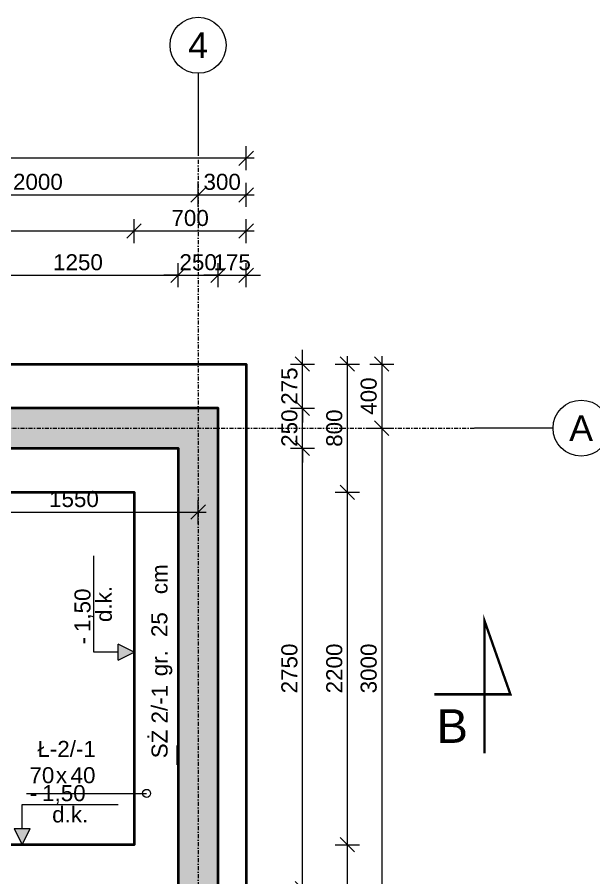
# Model space of a CAD drawing. Header units: millimetres. Extents: x 647 to 146539, y -131215 to 59.
# Drawn here: x 17878 to 21477, y -18248 to -12876 of the extents above; entities that cross this region are included whole.
import ezdxf
from ezdxf.enums import TextEntityAlignment as Align

# ---------------------------------------------------------------- set-up
doc = ezdxf.new("R2010")
doc.units = ezdxf.units.MM
doc.linetypes.add('DASHDOT', pattern=[1, 0.5, -0.25, 0, -0.25])
doc.layers.get('Defpoints').update_dxf_attribs({"color": 2, "lineweight": 50})
for name, color, linetype, lineweight in [('G-Bloki', 221, 'Continuous', 5), ('G-Cienka', 4, 'Continuous', 9), ('G-Elementy konstrukcyjne', 1, 'Continuous', 40), ('G-Kreskowanie', 9, 'Continuous', 5), ('G-Opisy', 2, 'Continuous', 18), ('G-Osie', 6, 'DASHDOT', 9), ('G-Wymiary', 4, 'Continuous', 9)]:
    doc.layers.add(name, color=color, linetype=linetype, lineweight=lineweight)
doc.styles.add('Arial-GG', font='arial.ttf')
doc.dimstyles.new('e-cad_1_50_[mm]', dxfattribs={"dimscale": 50, "dimtxt": 2, "dimasz": 1.8, "dimexe": 1.5, "dimexo": 0, "dimgap": 0.6, "dimtad": 1, "dimdec": 1, "dimrnd": 1, "dimtxsty": 'Arial-GG', "dimblk": 'OBLIQUE', "dimcen": 0, "dimdle": 1, "dimclrd": 4, "dimclre": 4, "dimclrt": 7, "dimadec": 1, "dimazin": 0, "dimtfac": 1, "dimtdec": 1, "dimtix": 1, "dimtmove": 0, "dimatfit": 2, "dimfxl": 1.5, "dimfxlon": 1, "dimlwd": -1, "dimlwe": -1, "dimarcsym": 0})
doc.dimstyles.new('W-1 do 50-GG mm', dxfattribs={"dimscale": 50, "dimtxt": 2, "dimasz": 1.8, "dimexe": 1.5, "dimexo": 0, "dimgap": 0.6, "dimtad": 1, "dimdec": 1, "dimrnd": 1, "dimtxsty": 'Arial-GG', "dimblk": 'OBLIQUE', "dimcen": 0, "dimdle": 1, "dimclrd": 4, "dimclre": 4, "dimclrt": 7, "dimadec": 1, "dimazin": 0, "dimtfac": 1, "dimtdec": 1, "dimtix": 1, "dimtmove": 0, "dimatfit": 2, "dimfxl": 1.5, "dimfxlon": 1, "dimlwd": -1, "dimlwe": -1, "dimarcsym": 0})

# ---------------------------------------------------------------- blocks, each defined once
blk = doc.blocks.new('*U126')
at = {"layer": 'G-Cienka', "ltscale": 0.8}
blk.add_lwpolyline([(490.2, 0), (0, 0)], dxfattribs=at)
blk.add_circle((665.2, 0), 175, dxfattribs=at)
at = {"layer": 'G-Opisy', "ltscale": 0.8, "style": 'Arial-GG'}
blk.add_attdef('OS', text='', height=160, dxfattribs=at).set_placement((681.9, 0), align=Align.MIDDLE_CENTER)
blk = doc.blocks.new('*U130')
at = {"layer": 'G-Cienka', "ltscale": 0.8}
blk.add_lwpolyline([(-490.2, 0), (0, 0)], dxfattribs=at)
blk.add_circle((-665.2, 0), 175, dxfattribs=at)
at = {"layer": 'G-Opisy', "ltscale": 0.8, "style": 'Arial-GG'}
blk.add_attdef('OS', text='', height=160, rotation=90, dxfattribs=at).set_placement((-665.2, 0), align=Align.MIDDLE_CENTER)
blk = doc.blocks.new('*U136')
at = {"layer": 'G-Opisy'}
blk.add_hatch(color=256, dxfattribs=at).paths.add_polyline_path([(-50, 100), (0, 0), (50, 100), (0, 100)])
for p, q in [((0, 250), (600, 250)), ((-50, 100), (50, 100)), ((-100, 0), (100, 0))]:
    blk.add_line(p, q, dxfattribs=at)
at = {"layer": 'G-Opisy', "ltscale": 0.04}
for points in [[(0, 100), (0, 200), (0, 250)], [(-50, 100), (0, 0), (50, 100)]]:
    blk.add_lwpolyline(points, dxfattribs=at)
at = {"layer": 'G-Opisy', "ltscale": 2, "style": 'Arial-GG'}
for tag, p in [('ZNAK', (48.1, 321.8)), ('RZEDNA', (124.7, 321.8))]:
    blk.add_attdef(tag, text='', height=100, dxfattribs=at).set_placement(p, align=Align.MIDDLE_LEFT)
blk.add_attdef('POLOZENIE', text='', height=100, dxfattribs=at).set_placement((300, 188.9), align=Align.MIDDLE_CENTER)
blk = doc.blocks.new('*U135')
at = {"layer": 'G-Opisy'}
blk.add_hatch(color=256, dxfattribs=at).paths.add_polyline_path([(-100, -50), (0, 0), (-100, 50), (-100, 0)])
for p, q in [((-250, 0), (-250, 600)), ((0, -100), (0, 100)), ((-100, -50), (-100, 50))]:
    blk.add_line(p, q, dxfattribs=at)
at = {"layer": 'G-Opisy', "ltscale": 0.04}
for points in [[(-100, -50), (0, 0), (-100, 50)], [(-100, 0), (-200, 0), (-250, 0)]]:
    blk.add_lwpolyline(points, dxfattribs=at)
at = {"layer": 'G-Opisy', "ltscale": 2, "style": 'Arial-GG'}
for tag, p in [('RZEDNA', (-321.8, 124.7)), ('ZNAK', (-321.8, 48.1))]:
    blk.add_attdef(tag, text='', height=100, rotation=90, dxfattribs=at).set_placement(p, align=Align.MIDDLE_LEFT)
blk.add_attdef('POLOZENIE', text='', height=100, rotation=90, dxfattribs=at).set_placement((-188.9, 300), align=Align.MIDDLE_CENTER)
blk = doc.blocks.new('_Oblique')
at = {"color": 0, "linetype": 'ByBlock', "lineweight": -2}
blk.add_line((-0.5, -0.5), (0.5, 0.5), dxfattribs=at)
blk = doc.blocks.new('*D321')
at = {"layer": 'Defpoints', "color": 0, "ltscale": 2, "transparency": 16777216}
for p in [(18607.5, -18041.4), (17532.5, -21351.3), (18607.5, -23627.2)]:
    blk.add_point(p, dxfattribs=at)
at = {"layer": 'G-Wymiary', "color": 4, "ltscale": 2, "transparency": 16777216}
for p, q in [((17532.5, -23552.2), (17532.5, -23702.2)), ((18607.5, -23552.2), (18607.5, -23702.2)), ((17482.5, -23627.2), (18657.5, -23627.2))]:
    blk.add_line(p, q, dxfattribs=at)
at = {"layer": 'G-Wymiary', "color": 4, "ltscale": 2, "transparency": 16777216, "xscale": 90, "yscale": 90, "zscale": 90, "rotation": 180}
blk.add_blockref('_Oblique', (17532.5, -23627.2), dxfattribs=at)
at = {"layer": 'G-Wymiary', "color": 4, "ltscale": 2, "transparency": 16777216, "xscale": 90, "yscale": 90, "zscale": 90}
blk.add_blockref('_Oblique', (18607.5, -23627.2), dxfattribs=at)
at = {"layer": 'G-Wymiary', "color": 7, "ltscale": 2, "transparency": 16777216, "insert": (18070, -23546.2), "char_height": 100, "attachment_point": 5, "style": 'Arial-GG'}
blk.add_mtext('1075', dxfattribs=at)
blk = doc.blocks.new('*D322')
at = {"layer": 'Defpoints', "color": 0, "ltscale": 2, "transparency": 16777216}
for p in [(18607.5, -18041.4), (19307.5, -18841.4), (19307.5, -23627.2)]:
    blk.add_point(p, dxfattribs=at)
at = {"layer": 'G-Wymiary', "color": 4, "ltscale": 2, "transparency": 16777216}
for p, q in [((18607.5, -23552.2), (18607.5, -23702.2)), ((19307.5, -23552.2), (19307.5, -23702.2)), ((18557.5, -23627.2), (19357.5, -23627.2))]:
    blk.add_line(p, q, dxfattribs=at)
at = {"layer": 'G-Wymiary', "color": 4, "ltscale": 2, "transparency": 16777216, "xscale": 90, "yscale": 90, "zscale": 90, "rotation": 180}
blk.add_blockref('_Oblique', (18607.5, -23627.2), dxfattribs=at)
at = {"layer": 'G-Wymiary', "color": 4, "ltscale": 2, "transparency": 16777216, "xscale": 90, "yscale": 90, "zscale": 90}
blk.add_blockref('_Oblique', (19307.5, -23627.2), dxfattribs=at)
at = {"layer": 'G-Wymiary', "color": 7, "ltscale": 2, "transparency": 16777216, "insert": (18957.5, -23546.2), "char_height": 100, "attachment_point": 5, "style": 'Arial-GG'}
blk.add_mtext('700', dxfattribs=at)
blk = doc.blocks.new('*U161')
at = {"ltscale": 2}
blk.add_point((0, 0), dxfattribs=at)
at = {"layer": 'Defpoints'}
blk.add_lwpolyline([(0, 380.1), (0, 259.7)], dxfattribs=at)
at = {"layer": 'G-Opisy', "insert": (101, -521.8), "char_height": 100, "width": 2920.171, "attachment_point": 5, "rotation": 270, "style": 'Arial-GG'}
blk.add_mtext('gr.         cm', dxfattribs=at)
at = {"layer": 'G-Opisy', "ltscale": 2, "style": 'Arial-GG'}
blk.add_attdef('NAZWA', text='', height=100, rotation=270, dxfattribs=at).set_placement((65.7, -118.5), align=Align.RIGHT)
blk.add_attdef('GR', text='', height=100, rotation=270, dxfattribs=at).set_placement((67, -494.8), align=Align.CENTER)
blk = doc.blocks.new('*D345')
at = {"layer": 'Defpoints', "color": 0, "ltscale": 2, "transparency": 16777216}
for p in [(11007.5, -13716.4), (20732.5, -20010.1), (10720.7, -22676.6), (9282.5, -22872.6), (11007.5, -24313.8)]:
    blk.add_point(p, dxfattribs=at)
at = {"layer": 'G-Wymiary', "color": 4, "ltscale": 2, "transparency": 16777216}
blk.add_arc((11007.5, -22441.4), 370.9, 194.0362, 270, dxfattribs=at)
at = {"layer": 'G-Wymiary', "color": 4, "ltscale": 2, "transparency": 16777216, "xscale": 90, "yscale": 90, "zscale": 90, "rotation": 104.0362434679264}
blk.add_blockref('_Oblique', (10647.7, -22531.3), dxfattribs=at)
at = {"layer": 'G-Wymiary', "color": 4, "ltscale": 2, "transparency": 16777216, "xscale": 90, "yscale": 90, "zscale": 90}
blk.add_blockref('_Oblique', (11007.5, -22812.2), dxfattribs=at)
at = {"layer": 'G-Wymiary', "color": 7, "ltscale": 2, "transparency": 16777216, "insert": (10834.7, -22662.7), "char_height": 100, "attachment_point": 5, "rotation": 322.0181, "style": 'Arial-GG'}
blk.add_mtext('76,0°', dxfattribs=at)
blk = doc.blocks.new('*D350')
at = {"layer": 'Defpoints', "color": 0, "ltscale": 2, "transparency": 16777216}
for p in [(18882.5, -14487.2), (17632.5, -15316.4), (18882.5, -15566.4)]:
    blk.add_point(p, dxfattribs=at)
at = {"layer": 'G-Wymiary', "color": 4, "ltscale": 2, "transparency": 16777216}
for p, q in [((17632.5, -14562.2), (17632.5, -14412.2)), ((18882.5, -14562.2), (18882.5, -14412.2)), ((17582.5, -14487.2), (18932.5, -14487.2))]:
    blk.add_line(p, q, dxfattribs=at)
at = {"layer": 'G-Wymiary', "color": 4, "ltscale": 2, "transparency": 16777216, "xscale": 90, "yscale": 90, "zscale": 90, "rotation": 180}
blk.add_blockref('_Oblique', (17632.5, -14487.2), dxfattribs=at)
at = {"layer": 'G-Wymiary', "color": 4, "ltscale": 2, "transparency": 16777216, "xscale": 90, "yscale": 90, "zscale": 90}
blk.add_blockref('_Oblique', (18882.5, -14487.2), dxfattribs=at)
at = {"layer": 'G-Wymiary', "color": 7, "ltscale": 2, "transparency": 16777216, "insert": (18257.5, -14406.2), "char_height": 100, "attachment_point": 5, "style": 'Arial-GG'}
blk.add_mtext('1250', dxfattribs=at)
blk = doc.blocks.new('*D351')
at = {"layer": 'Defpoints', "color": 0, "ltscale": 2, "transparency": 16777216}
for p in [(19132.5, -14487.2), (19132.5, -15316.4), (18882.5, -15566.4)]:
    blk.add_point(p, dxfattribs=at)
at = {"layer": 'G-Wymiary', "color": 4, "ltscale": 2, "transparency": 16777216}
for p, q in [((18882.5, -14562.2), (18882.5, -14412.2)), ((19132.5, -14562.2), (19132.5, -14412.2)), ((18882.5, -14487.2), (18792.5, -14487.2)), ((18882.5, -14487.2), (19132.5, -14487.2)), ((19132.5, -14487.2), (19222.5, -14487.2))]:
    blk.add_line(p, q, dxfattribs=at)
at = {"layer": 'G-Wymiary', "color": 4, "ltscale": 2, "transparency": 16777216, "xscale": 90, "yscale": 90, "zscale": 90}
blk.add_blockref('_Oblique', (18882.5, -14487.2), dxfattribs=at)
at = {"layer": 'G-Wymiary', "color": 4, "ltscale": 2, "transparency": 16777216, "xscale": 90, "yscale": 90, "zscale": 90, "rotation": 180}
blk.add_blockref('_Oblique', (19132.5, -14487.2), dxfattribs=at)
at = {"layer": 'G-Wymiary', "color": 7, "ltscale": 2, "transparency": 16777216, "insert": (19007.5, -14406.2), "char_height": 100, "attachment_point": 5, "style": 'Arial-GG'}
blk.add_mtext('250', dxfattribs=at)
blk = doc.blocks.new('*D352')
at = {"layer": 'Defpoints', "color": 0, "ltscale": 2, "transparency": 16777216}
for p in [(19307.5, -14487.2), (19307.5, -15041.4), (19132.5, -15316.4)]:
    blk.add_point(p, dxfattribs=at)
at = {"layer": 'G-Wymiary', "color": 4, "ltscale": 2, "transparency": 16777216}
for p, q in [((19132.5, -14562.2), (19132.5, -14412.2)), ((19307.5, -14562.2), (19307.5, -14412.2)), ((19132.5, -14487.2), (19042.5, -14487.2)), ((19132.5, -14487.2), (19307.5, -14487.2)), ((19307.5, -14487.2), (19397.5, -14487.2))]:
    blk.add_line(p, q, dxfattribs=at)
at = {"layer": 'G-Wymiary', "color": 4, "ltscale": 2, "transparency": 16777216, "xscale": 90, "yscale": 90, "zscale": 90}
blk.add_blockref('_Oblique', (19132.5, -14487.2), dxfattribs=at)
at = {"layer": 'G-Wymiary', "color": 4, "ltscale": 2, "transparency": 16777216, "xscale": 90, "yscale": 90, "zscale": 90, "rotation": 180}
blk.add_blockref('_Oblique', (19307.5, -14487.2), dxfattribs=at)
at = {"layer": 'G-Wymiary', "color": 7, "ltscale": 2, "transparency": 16777216, "insert": (19220, -14406.2), "char_height": 100, "attachment_point": 5, "style": 'Arial-GG'}
blk.add_mtext('175', dxfattribs=at)
blk = doc.blocks.new('*D353')
at = {"layer": 'Defpoints', "color": 0, "ltscale": 2, "transparency": 16777216}
for p in [(18607.5, -14211.1), (19307.5, -15041.4), (18607.5, -15841.4)]:
    blk.add_point(p, dxfattribs=at)
at = {"layer": 'G-Wymiary', "color": 4, "ltscale": 2, "transparency": 16777216}
for p, q in [((18607.5, -14286.1), (18607.5, -14136.1)), ((19307.5, -14286.1), (19307.5, -14136.1)), ((19357.5, -14211.1), (18557.5, -14211.1))]:
    blk.add_line(p, q, dxfattribs=at)
at = {"layer": 'G-Wymiary', "color": 4, "ltscale": 2, "transparency": 16777216, "xscale": 90, "yscale": 90, "zscale": 90, "rotation": 180}
blk.add_blockref('_Oblique', (18607.5, -14211.1), dxfattribs=at)
at = {"layer": 'G-Wymiary', "color": 4, "ltscale": 2, "transparency": 16777216, "xscale": 90, "yscale": 90, "zscale": 90}
blk.add_blockref('_Oblique', (19307.5, -14211.1), dxfattribs=at)
at = {"layer": 'G-Wymiary', "color": 7, "ltscale": 2, "transparency": 16777216, "insert": (18957.5, -14130.1), "char_height": 100, "attachment_point": 5, "style": 'Arial-GG'}
blk.add_mtext('700', dxfattribs=at)
blk = doc.blocks.new('*D354')
at = {"layer": 'Defpoints', "color": 0, "ltscale": 2, "transparency": 16777216}
for p in [(13432.5, -14211.1), (13432.5, -15041.4), (18607.5, -15841.4)]:
    blk.add_point(p, dxfattribs=at)
at = {"layer": 'G-Wymiary', "color": 4, "ltscale": 2, "transparency": 16777216}
for p, q in [((13432.5, -14286.1), (13432.5, -14136.1)), ((18607.5, -14286.1), (18607.5, -14136.1)), ((18657.5, -14211.1), (13382.5, -14211.1))]:
    blk.add_line(p, q, dxfattribs=at)
at = {"layer": 'G-Wymiary', "color": 4, "ltscale": 2, "transparency": 16777216, "xscale": 90, "yscale": 90, "zscale": 90, "rotation": 180}
blk.add_blockref('_Oblique', (13432.5, -14211.1), dxfattribs=at)
at = {"layer": 'G-Wymiary', "color": 4, "ltscale": 2, "transparency": 16777216, "xscale": 90, "yscale": 90, "zscale": 90}
blk.add_blockref('_Oblique', (18607.5, -14211.1), dxfattribs=at)
at = {"layer": 'G-Wymiary', "color": 7, "ltscale": 2, "transparency": 16777216, "insert": (16020, -14130.1), "char_height": 100, "attachment_point": 5, "style": 'Arial-GG'}
blk.add_mtext('5175', dxfattribs=at)
blk = doc.blocks.new('*D361')
at = {"layer": 'Defpoints', "color": 0, "ltscale": 2, "transparency": 16777216}
for p in [(19007.5, -13985.4), (17007.5, -15041.4), (19007.5, -15041.4)]:
    blk.add_point(p, dxfattribs=at)
at = {"layer": 'G-Wymiary', "color": 4, "ltscale": 2, "transparency": 16777216}
for p, q in [((17007.5, -14060.4), (17007.5, -13910.4)), ((19007.5, -14060.4), (19007.5, -13910.4)), ((16957.5, -13985.4), (19057.5, -13985.4))]:
    blk.add_line(p, q, dxfattribs=at)
at = {"layer": 'G-Wymiary', "color": 4, "ltscale": 2, "transparency": 16777216, "xscale": 90, "yscale": 90, "zscale": 90, "rotation": 180}
blk.add_blockref('_Oblique', (17007.5, -13985.4), dxfattribs=at)
at = {"layer": 'G-Wymiary', "color": 4, "ltscale": 2, "transparency": 16777216, "xscale": 90, "yscale": 90, "zscale": 90}
blk.add_blockref('_Oblique', (19007.5, -13985.4), dxfattribs=at)
at = {"layer": 'G-Wymiary', "color": 7, "ltscale": 2, "transparency": 16777216, "insert": (18007.5, -13904.4), "char_height": 100, "attachment_point": 5, "style": 'Arial-GG'}
blk.add_mtext('2000', dxfattribs=at)
blk = doc.blocks.new('*D362')
at = {"layer": 'Defpoints', "color": 0, "ltscale": 2, "transparency": 16777216}
for p in [(19307.5, -13985.4), (19007.5, -15041.4), (19307.5, -15041.4)]:
    blk.add_point(p, dxfattribs=at)
at = {"layer": 'G-Wymiary', "color": 4, "ltscale": 2, "transparency": 16777216}
for p, q in [((19007.5, -14060.4), (19007.5, -13910.4)), ((19307.5, -14060.4), (19307.5, -13910.4)), ((18957.5, -13985.4), (19357.5, -13985.4))]:
    blk.add_line(p, q, dxfattribs=at)
at = {"layer": 'G-Wymiary', "color": 4, "ltscale": 2, "transparency": 16777216, "xscale": 90, "yscale": 90, "zscale": 90, "rotation": 180}
blk.add_blockref('_Oblique', (19007.5, -13985.4), dxfattribs=at)
at = {"layer": 'G-Wymiary', "color": 4, "ltscale": 2, "transparency": 16777216, "xscale": 90, "yscale": 90, "zscale": 90}
blk.add_blockref('_Oblique', (19307.5, -13985.4), dxfattribs=at)
at = {"layer": 'G-Wymiary', "color": 7, "ltscale": 2, "transparency": 16777216, "insert": (19157.5, -13904.3), "char_height": 100, "attachment_point": 5, "style": 'Arial-GG'}
blk.add_mtext('300', dxfattribs=at)
blk = doc.blocks.new('*D363')
at = {"layer": 'Defpoints', "color": 0, "ltscale": 2, "transparency": 16777216}
for p in [(10607.5, -13756.7), (10607.5, -15041.4), (19307.5, -15041.4)]:
    blk.add_point(p, dxfattribs=at)
at = {"layer": 'G-Wymiary', "color": 4, "ltscale": 2, "transparency": 16777216}
for p, q in [((10607.5, -13831.7), (10607.5, -13681.7)), ((19307.5, -13831.7), (19307.5, -13681.7)), ((19357.5, -13756.7), (10557.5, -13756.7))]:
    blk.add_line(p, q, dxfattribs=at)
at = {"layer": 'G-Wymiary', "color": 4, "ltscale": 2, "transparency": 16777216, "xscale": 90, "yscale": 90, "zscale": 90, "rotation": 180}
blk.add_blockref('_Oblique', (10607.5, -13756.7), dxfattribs=at)
at = {"layer": 'G-Wymiary', "color": 4, "ltscale": 2, "transparency": 16777216, "xscale": 90, "yscale": 90, "zscale": 90}
blk.add_blockref('_Oblique', (19307.5, -13756.7), dxfattribs=at)
at = {"layer": 'G-Wymiary', "color": 7, "ltscale": 2, "transparency": 16777216, "insert": (14957.5, -13675.6), "char_height": 100, "attachment_point": 5, "style": 'Arial-GG'}
blk.add_mtext('8700', dxfattribs=at)
blk = doc.blocks.new('*D365')
at = {"layer": 'Defpoints', "color": 0, "ltscale": 2, "transparency": 16777216}
for p in [(18882.5, -18316.4), (19658.5, -18316.4), (19132.5, -18566.4)]:
    blk.add_point(p, dxfattribs=at)
at = {"layer": 'G-Wymiary', "color": 4, "ltscale": 2, "transparency": 16777216}
for p, q in [((19658.5, -18316.4), (19658.5, -18226.4)), ((19583.5, -18316.4), (19733.5, -18316.4)), ((19658.5, -18566.4), (19658.5, -18316.4)), ((19583.5, -18566.4), (19733.5, -18566.4)), ((19658.5, -18566.4), (19658.5, -18656.4))]:
    blk.add_line(p, q, dxfattribs=at)
at = {"layer": 'G-Wymiary', "color": 4, "ltscale": 2, "transparency": 16777216, "xscale": 90, "yscale": 90, "zscale": 90}
for p, rotation in [((19658.5, -18316.4), 270), ((19658.5, -18566.4), 90)]:
    blk.add_blockref('_Oblique', p, dxfattribs=dict(at, rotation=rotation))
at = {"layer": 'G-Wymiary', "color": 7, "ltscale": 2, "transparency": 16777216, "insert": (19577.4, -18441.4), "char_height": 100, "attachment_point": 5, "rotation": 90, "style": 'Arial-GG'}
blk.add_mtext('250', dxfattribs=at)
blk = doc.blocks.new('*D366')
at = {"layer": 'Defpoints', "color": 0, "ltscale": 2, "transparency": 16777216}
for p in [(18882.5, -15566.4), (19658.5, -15566.4), (18882.5, -18316.4)]:
    blk.add_point(p, dxfattribs=at)
at = {"layer": 'G-Wymiary', "color": 4, "ltscale": 2, "transparency": 16777216}
for p, q in [((19658.5, -18366.4), (19658.5, -15516.4)), ((19583.5, -15566.4), (19733.5, -15566.4)), ((19583.5, -18316.4), (19733.5, -18316.4))]:
    blk.add_line(p, q, dxfattribs=at)
at = {"layer": 'G-Wymiary', "color": 4, "ltscale": 2, "transparency": 16777216, "xscale": 90, "yscale": 90, "zscale": 90}
for p, rotation in [((19658.5, -15566.4), 90), ((19658.5, -18316.4), 270)]:
    blk.add_blockref('_Oblique', p, dxfattribs=dict(at, rotation=rotation))
at = {"layer": 'G-Wymiary', "color": 7, "ltscale": 2, "transparency": 16777216, "insert": (19577.4, -16941.4), "char_height": 100, "attachment_point": 5, "rotation": 90, "style": 'Arial-GG'}
blk.add_mtext('2750', dxfattribs=at)
blk = doc.blocks.new('*D367')
at = {"layer": 'Defpoints', "color": 0, "ltscale": 2, "transparency": 16777216}
for p in [(19132.5, -15316.4), (19658.5, -15316.4), (18882.5, -15566.4)]:
    blk.add_point(p, dxfattribs=at)
at = {"layer": 'G-Wymiary', "color": 4, "ltscale": 2, "transparency": 16777216}
for p, q in [((19658.5, -15316.4), (19658.5, -15226.4)), ((19583.5, -15316.4), (19733.5, -15316.4)), ((19658.5, -15566.4), (19658.5, -15316.4)), ((19583.5, -15566.4), (19733.5, -15566.4)), ((19658.5, -15566.4), (19658.5, -15656.4))]:
    blk.add_line(p, q, dxfattribs=at)
at = {"layer": 'G-Wymiary', "color": 4, "ltscale": 2, "transparency": 16777216, "xscale": 90, "yscale": 90, "zscale": 90}
for p, rotation in [((19658.5, -15316.4), 270), ((19658.5, -15566.4), 90)]:
    blk.add_blockref('_Oblique', p, dxfattribs=dict(at, rotation=rotation))
at = {"layer": 'G-Wymiary', "color": 7, "ltscale": 2, "transparency": 16777216, "insert": (19577.4, -15441.4), "char_height": 100, "attachment_point": 5, "rotation": 90, "style": 'Arial-GG'}
blk.add_mtext('250', dxfattribs=at)
blk = doc.blocks.new('*D368')
at = {"layer": 'Defpoints', "color": 0, "ltscale": 2, "transparency": 16777216}
for p in [(19307.5, -15041.4), (19658.5, -15041.4), (19132.5, -15316.4)]:
    blk.add_point(p, dxfattribs=at)
at = {"layer": 'G-Wymiary', "color": 4, "ltscale": 2, "transparency": 16777216}
for p, q in [((19658.5, -15041.4), (19658.5, -14951.4)), ((19583.5, -15041.4), (19733.5, -15041.4)), ((19658.5, -15316.4), (19658.5, -15041.4)), ((19583.5, -15316.4), (19733.5, -15316.4)), ((19658.5, -15316.4), (19658.5, -15406.4))]:
    blk.add_line(p, q, dxfattribs=at)
at = {"layer": 'G-Wymiary', "color": 4, "ltscale": 2, "transparency": 16777216, "xscale": 90, "yscale": 90, "zscale": 90}
for p, rotation in [((19658.5, -15041.4), 270), ((19658.5, -15316.4), 90)]:
    blk.add_blockref('_Oblique', p, dxfattribs=dict(at, rotation=rotation))
at = {"layer": 'G-Wymiary', "color": 7, "ltscale": 2, "transparency": 16777216, "insert": (19577.4, -15178.9), "char_height": 100, "attachment_point": 5, "rotation": 90, "style": 'Arial-GG'}
blk.add_mtext('275', dxfattribs=at)
blk = doc.blocks.new('*D371')
at = {"layer": 'Defpoints', "color": 0, "ltscale": 2, "transparency": 16777216}
for p in [(18607.5, -18041.4), (19938.7, -18041.4), (19307.5, -18841.4)]:
    blk.add_point(p, dxfattribs=at)
at = {"layer": 'G-Wymiary', "color": 4, "ltscale": 2, "transparency": 16777216}
for p, q in [((19938.7, -18891.4), (19938.7, -17991.4)), ((19863.7, -18041.4), (20013.7, -18041.4)), ((19863.7, -18841.4), (20013.7, -18841.4))]:
    blk.add_line(p, q, dxfattribs=at)
at = {"layer": 'G-Wymiary', "color": 4, "ltscale": 2, "transparency": 16777216, "xscale": 90, "yscale": 90, "zscale": 90}
for p, rotation in [((19938.7, -18041.4), 90), ((19938.7, -18841.4), 270)]:
    blk.add_blockref('_Oblique', p, dxfattribs=dict(at, rotation=rotation))
at = {"layer": 'G-Wymiary', "color": 7, "ltscale": 2, "transparency": 16777216, "insert": (19857.6, -18441.4), "char_height": 100, "attachment_point": 5, "rotation": 90, "style": 'Arial-GG'}
blk.add_mtext('800', dxfattribs=at)
blk = doc.blocks.new('*D372')
at = {"layer": 'Defpoints', "color": 0, "ltscale": 2, "transparency": 16777216}
for p in [(18607.5, -15841.4), (19938.7, -15841.4), (18607.5, -18041.4)]:
    blk.add_point(p, dxfattribs=at)
at = {"layer": 'G-Wymiary', "color": 4, "ltscale": 2, "transparency": 16777216}
for p, q in [((19938.7, -18091.4), (19938.7, -15791.4)), ((19863.7, -15841.4), (20013.7, -15841.4)), ((19863.7, -18041.4), (20013.7, -18041.4))]:
    blk.add_line(p, q, dxfattribs=at)
at = {"layer": 'G-Wymiary', "color": 4, "ltscale": 2, "transparency": 16777216, "xscale": 90, "yscale": 90, "zscale": 90}
for p, rotation in [((19938.7, -15841.4), 90), ((19938.7, -18041.4), 270)]:
    blk.add_blockref('_Oblique', p, dxfattribs=dict(at, rotation=rotation))
at = {"layer": 'G-Wymiary', "color": 7, "ltscale": 2, "transparency": 16777216, "insert": (19857.6, -16941.4), "char_height": 100, "attachment_point": 5, "rotation": 90, "style": 'Arial-GG'}
blk.add_mtext('2200', dxfattribs=at)
blk = doc.blocks.new('*D373')
at = {"layer": 'Defpoints', "color": 0, "ltscale": 2, "transparency": 16777216}
for p in [(19307.5, -15041.4), (19938.7, -15041.4), (18607.5, -15841.4)]:
    blk.add_point(p, dxfattribs=at)
at = {"layer": 'G-Wymiary', "color": 4, "ltscale": 2, "transparency": 16777216}
for p, q in [((19938.7, -15891.4), (19938.7, -14991.4)), ((19863.7, -15041.4), (20013.7, -15041.4)), ((19863.7, -15841.4), (20013.7, -15841.4))]:
    blk.add_line(p, q, dxfattribs=at)
at = {"layer": 'G-Wymiary', "color": 4, "ltscale": 2, "transparency": 16777216, "xscale": 90, "yscale": 90, "zscale": 90}
for p, rotation in [((19938.7, -15041.4), 90), ((19938.7, -15841.4), 270)]:
    blk.add_blockref('_Oblique', p, dxfattribs=dict(at, rotation=rotation))
at = {"layer": 'G-Wymiary', "color": 7, "ltscale": 2, "transparency": 16777216, "insert": (19857.6, -15441.4), "char_height": 100, "attachment_point": 5, "rotation": 90, "style": 'Arial-GG'}
blk.add_mtext('800', dxfattribs=at)
blk = doc.blocks.new('*D374')
at = {"layer": 'Defpoints', "color": 0, "ltscale": 2, "transparency": 16777216}
for p in [(19307.5, -15041.4), (19007.5, -15441.4), (20153.5, -15441.4)]:
    blk.add_point(p, dxfattribs=at)
at = {"layer": 'G-Wymiary', "color": 4, "ltscale": 2, "transparency": 16777216}
for p, q in [((20153.5, -14991.4), (20153.5, -15491.4)), ((20078.5, -15041.4), (20228.5, -15041.4)), ((20078.5, -15441.4), (20228.5, -15441.4))]:
    blk.add_line(p, q, dxfattribs=at)
at = {"layer": 'G-Wymiary', "color": 4, "ltscale": 2, "transparency": 16777216, "xscale": 90, "yscale": 90, "zscale": 90}
for p, rotation in [((20153.5, -15041.4), 90), ((20153.5, -15441.4), 270)]:
    blk.add_blockref('_Oblique', p, dxfattribs=dict(at, rotation=rotation))
at = {"layer": 'G-Wymiary', "color": 7, "ltscale": 2, "transparency": 16777216, "insert": (20072.4, -15241.4), "char_height": 100, "attachment_point": 5, "rotation": 90, "style": 'Arial-GG'}
blk.add_mtext('400', dxfattribs=at)
blk = doc.blocks.new('*D375')
at = {"layer": 'Defpoints', "color": 0, "ltscale": 2, "transparency": 16777216}
for p in [(19007.5, -15441.4), (19010.6, -18441.4), (20153.5, -18441.4)]:
    blk.add_point(p, dxfattribs=at)
at = {"layer": 'G-Wymiary', "color": 4, "ltscale": 2, "transparency": 16777216}
for p, q in [((20153.5, -15391.4), (20153.5, -18491.4)), ((20078.5, -15441.4), (20228.5, -15441.4)), ((20078.5, -18441.4), (20228.5, -18441.4))]:
    blk.add_line(p, q, dxfattribs=at)
at = {"layer": 'G-Wymiary', "color": 4, "ltscale": 2, "transparency": 16777216, "xscale": 90, "yscale": 90, "zscale": 90}
for p, rotation in [((20153.5, -15441.4), 90), ((20153.5, -18441.4), 270)]:
    blk.add_blockref('_Oblique', p, dxfattribs=dict(at, rotation=rotation))
at = {"layer": 'G-Wymiary', "color": 7, "ltscale": 2, "transparency": 16777216, "insert": (20072.4, -16941.4), "char_height": 100, "attachment_point": 5, "rotation": 90, "style": 'Arial-GG'}
blk.add_mtext('3000', dxfattribs=at)
blk = doc.blocks.new('*D379')
at = {"layer": 'Defpoints', "color": 0, "ltscale": 2, "transparency": 16777216}
for p in [(17007.5, -13716.4), (20732.5, -20010.1), (17423.5, -21542.6), (9282.5, -22872.6), (17007.5, -24313.8)]:
    blk.add_point(p, dxfattribs=at)
at = {"layer": 'G-Wymiary', "color": 4, "ltscale": 2, "transparency": 16777216}
blk.add_arc((17007.5, -20941.4), 731.1, 270, 14.0362, dxfattribs=at)
at = {"layer": 'G-Wymiary', "color": 4, "ltscale": 2, "transparency": 16777216, "xscale": 90, "yscale": 90, "zscale": 90}
for p, rotation in [((17716.8, -20764.1), 104.0362434679264), ((17007.5, -21672.5), 180)]:
    blk.add_blockref('_Oblique', p, dxfattribs=dict(at, rotation=rotation))
at = {"layer": 'G-Wymiary', "color": 7, "ltscale": 2, "transparency": 16777216, "insert": (17512.8, -21335.9), "char_height": 100, "attachment_point": 5, "rotation": 52.0181, "style": 'Arial-GG'}
blk.add_mtext('104,0°', dxfattribs=at)
blk = doc.blocks.new('*D265')
at = {"layer": 'Defpoints', "color": 0, "ltscale": 2, "transparency": 16777216}
blk.add_point((-93.2, 106.8), dxfattribs=at)
blk.add_point((-93.2, 106.8), dxfattribs=at)
blk.add_point((-93.2, 106.8), dxfattribs=at)
at = {"layer": 'G-Opisy', "color": 4, "ltscale": 2, "transparency": 16777216}
blk.add_line((-842.2, 106.8), (-93.2, 106.8), dxfattribs=at)
blk = doc.blocks.new('_None')
blk = doc.blocks.new('*D394')
at = {"layer": 'Defpoints', "color": 0, "ltscale": 2, "transparency": 16777216}
for p in [(19007.5, -15965.4), (17457.5, -16141.4), (19007.5, -16141.4)]:
    blk.add_point(p, dxfattribs=at)
at = {"layer": 'G-Wymiary', "color": 4, "ltscale": 2, "transparency": 16777216}
for p, q in [((17457.5, -16040.4), (17457.5, -15890.4)), ((19007.5, -16040.4), (19007.5, -15890.4)), ((17407.5, -15965.4), (19057.5, -15965.4))]:
    blk.add_line(p, q, dxfattribs=at)
at = {"layer": 'G-Wymiary', "color": 4, "ltscale": 2, "transparency": 16777216, "xscale": 90, "yscale": 90, "zscale": 90, "rotation": 180}
blk.add_blockref('_Oblique', (17457.5, -15965.4), dxfattribs=at)
at = {"layer": 'G-Wymiary', "color": 4, "ltscale": 2, "transparency": 16777216, "xscale": 90, "yscale": 90, "zscale": 90}
blk.add_blockref('_Oblique', (19007.5, -15965.4), dxfattribs=at)
at = {"layer": 'G-Wymiary', "color": 7, "ltscale": 2, "transparency": 16777216, "insert": (18232.5, -15884.4), "char_height": 100, "attachment_point": 5, "style": 'Arial-GG'}
blk.add_mtext('1550', dxfattribs=at)
blk = doc.blocks.new('*U116')
at = {"layer": 'G-Opisy', "const_width": 15}
blk.add_lwpolyline([(0, -369.1), (0, 456.7), (160.8, 0), (-313, 0)], dxfattribs=at)
at = {"layer": 'G-Opisy', "style": 'Arial-GG'}
blk.add_attdef('OZNACZENIE_PRZEKROJU', text='', height=210, dxfattribs=at).set_placement((-201.9, -198.3, -15), align=Align.MIDDLE_CENTER)
blk = doc.blocks.new('*U264')
at = {"layer": 'G-Cienka', "ltscale": 0.8}
blk.add_circle((-93.19, 106.78), 25, dxfattribs=at)
at = {"layer": 'G-Opisy', "ltscale": 0.8, "insert": (-624.24, 169.78), "char_height": 100, "width": 73.3551, "attachment_point": 8, "style": 'Arial-GG'}
blk.add_mtext('x', dxfattribs=at)
at = {"layer": 'G-Opisy', "ltscale": 0.8, "style": 'Arial-GG'}
blk.add_attdef('NAZWA', text='', height=100, dxfattribs=at).set_placement((-592.23, 304.18), align=Align.BOTTOM_CENTER)
blk.add_attdef('SZE', text='', height=100, dxfattribs=at).set_placement((-668.73, 140.18), align=Align.BOTTOM_RIGHT)
blk.add_attdef('WYS', text='', height=100, dxfattribs=at).set_placement((-567.64, 140.18), align=Align.BOTTOM_LEFT)
at = {"layer": 'G-Opisy', "ltscale": 2}
dim = blk.add_linear_dim(base=(-93.19, 106.78), p1=(-93.19, 106.78), p2=(-93.19, 106.78), text=' ', dimstyle='e-cad_1_50_[mm]', override={"dimscale": 50, "dimasz": 0, "dimgap": 5, "dimblk1": 'None', "dimblk2": 'None', "dimsah": 1, "dimdle": 6, "dimse1": 1, "dimse2": 1, "dimsd1": 1, "dimtmove": 1}, dxfattribs=at)
dim.commit()
dim.dimension.update_dxf_attribs({"geometry": '*D265', "text_midpoint": (-592.23, 304.18), "dimtype": 128})

msp = doc.modelspace()

# ---------------------------------------------------------------- hatches: boundary and pattern name
at = {"layer": 'G-Kreskowanie', "ltscale": 2}
h = msp.add_hatch(dxfattribs=at)
h.set_pattern_fill('ANSI33', color=256, scale=500, style=0)
h.set_pattern_definition([(45, (-1501731.66, 747011.36), (-88.388348, 88.388348), []), (45, (-1501643.27, 747011.36), (-88.388348, 88.388348), [62.5, -31.25])])
h.paths.add_polyline_path([(10882.47, -18566.38), (10882.47, -22601.48), (17132.47, -21038.98), (17132.47, -18566.38), (19132.47, -18566.38), (19132.47, -15316.38), (17632.47, -15316.38), (17632.47, -15566.38), (18882.47, -15566.38), (18882.47, -18316.38), (16882.47, -18316.38), (16882.47, -20843.79), (11132.47, -22281.29), (11132.47, -18566.38)])

# ---------------------------------------------------------------- linework, layer by layer
at = {"layer": 'G-Elementy konstrukcyjne', "ltscale": 2}
for points in [[(10607.47, -15041.38), (19307.47, -15041.38), (19307.47, -18841.38), (17407.47, -18841.38), (17407.47, -21253.69), (10607.47, -22953.69)], [(11407.47, -15841.38), (18607.47, -15841.38), (18607.47, -18041.38), (16607.47, -18041.38), (16607.47, -20629.07), (11407.47, -21929.07)]]:
    msp.add_lwpolyline(points, close=True, dxfattribs=at)
msp.add_lwpolyline([(10882.47, -18566.38), (10882.47, -22601.48), (17132.47, -21038.98), (17132.47, -18566.38), (19132.47, -18566.38), (19132.47, -15316.38), (17632.47, -15316.38), (17632.47, -15566.38), (18882.47, -15566.38), (18882.47, -18316.38), (16882.47, -18316.38), (16882.47, -20843.79), (11132.47, -22281.29), (11132.47, -18566.38), (10882.47, -18566.38)], dxfattribs=at)
at = {"layer": 'G-Osie', "ltscale": 50}
for p, q in [((19007.47, -13716.38), (19007.47, -24313.79)), ((9282.47, -15441.38), (20732.47, -15441.38))]:
    msp.add_line(p, q, dxfattribs=at)

# ---------------------------------------------------------------- block references
at = {"layer": 'G-Bloki', "ltscale": 2}
for name, p, rotation, values in [('*U130', (19007.47, -13716.38), 270, {'OS': '4'}), ('*U161', (18882.47, -17162.57), 180, {'NAZWA': 'SŻ 2/-1', 'GR': '25'})]:
    msp.add_blockref(name, p, dxfattribs=dict(at, rotation=rotation)).add_auto_attribs(values)
ref = msp.add_blockref('*U126', (20732.47, -15441.38), dxfattribs=at)
ref.add_attrib('OS', 'A', dxfattribs={"layer": 'G-Opisy', "ltscale": 0.8, "height": 160, "style": 'Arial-GG'}).set_placement((21397.69, -15441.38), align=Align.MIDDLE_CENTER)
for name, p, values in [('*U135', (18607.47, -16839.09), {'POLOZENIE': 'd.k.', 'ZNAK': '-', 'RZEDNA': '1,50'}), ('*U116', (20795.5, -17102.74), {'OZNACZENIE_PRZEKROJU': 'B'}), ('*U264', (18778.92, -17827.69), {'SZE': '70', 'WYS': '40', 'NAZWA': 'Ł-2/-1'}), ('*U136', (17909.02, -18041.38), {'POLOZENIE': 'd.k.', 'ZNAK': '-', 'RZEDNA': '1,50'})]:
    msp.add_blockref(name, p, dxfattribs=at).add_auto_attribs(values)

# ---------------------------------------------------------------- dimensions: what is measured, and where the dimension line sits
at = {"layer": 'G-Wymiary', "ltscale": 2}
for base, p2, picture, middle in [((10607.47, -13756.68), (10607.47, -15041.38), '*D363', (14957.47, -13675.62)), ((18607.47, -14211.14), (18607.47, -15841.38), '*D353', (18957.47, -14130.08))]:
    dim = msp.add_linear_dim(base=base, p1=(19307.47, -15041.38), p2=p2, dimstyle='W-1 do 50-GG mm', dxfattribs=at)
    dim.commit()
    dim.dimension.update_dxf_attribs({"geometry": picture, "text_midpoint": middle})
for base, line1, line2, picture, middle in [((10720.73, -22676.56), ((11007.47, -24313.79), (11007.47, -13716.38)), ((20732.47, -20010.13), (9282.47, -22872.63)), '*D345', (10834.69, -22662.68)), ((17423.48, -21542.65), ((20732.47, -20010.13), (9282.47, -22872.63)), ((17007.47, -13716.38), (17007.47, -24313.79)), '*D379', (17512.76, -21335.9))]:
    dim = msp.add_angular_dim_2l(base=base, line1=line1, line2=line2, dimstyle='W-1 do 50-GG mm', dxfattribs=at)
    dim.commit()
    dim.dimension.update_dxf_attribs({"geometry": picture, "text_midpoint": middle})
for base, p1, p2, dimstyle, picture, middle in [((19007.47, -13985.41), (17007.47, -15041.38), (19007.47, -15041.38), 'W-1 do 50-GG mm', '*D361', (18007.47, -13904.36)), ((19307.47, -13985.41), (19007.47, -15041.38), (19307.47, -15041.38), 'W-1 do 50-GG mm', '*D362', (19157.47, -13904.32)), ((13432.47, -14211.14), (18607.47, -15841.38), (13432.47, -15041.38), 'W-1 do 50-GG mm', '*D354', (16019.97, -14130.08)), ((18882.47, -14487.22), (17632.47, -15316.38), (18882.47, -15566.38), 'W-1 do 50-GG mm', '*D350', (18257.47, -14406.16)), ((19132.47, -14487.22), (18882.47, -15566.38), (19132.47, -15316.38), 'W-1 do 50-GG mm', '*D351', (19007.47, -14406.16)), ((19307.47, -14487.22), (19132.47, -15316.38), (19307.47, -15041.38), 'W-1 do 50-GG mm', '*D352', (19219.97, -14406.16)), ((19007.47, -15965.45), (17457.47, -16141.38), (19007.47, -16141.38), 'e-cad_1_50_[mm]', '*D394', (18232.47, -15884.39)), ((18607.47, -23627.24), (17532.47, -21351.29), (18607.47, -18041.38), 'W-1 do 50-GG mm', '*D321', (18069.97, -23546.18)), ((19307.47, -23627.24), (18607.47, -18041.38), (19307.47, -18841.38), 'W-1 do 50-GG mm', '*D322', (18957.47, -23546.18))]:
    dim = msp.add_linear_dim(base=base, p1=p1, p2=p2, dimstyle=dimstyle, override={"dimtmove": 1}, dxfattribs=at)
    dim.commit()
    dim.dimension.update_dxf_attribs({"geometry": picture, "text_midpoint": middle})
for base, p1, p2, picture, middle in [((19658.47, -15041.38), (19132.47, -15316.38), (19307.47, -15041.38), '*D368', (19577.41, -15178.88)), ((19938.7, -15041.38), (18607.47, -15841.38), (19307.47, -15041.38), '*D373', (19857.65, -15441.38)), ((19658.47, -15316.38), (18882.47, -15566.38), (19132.47, -15316.38), '*D367', (19577.41, -15441.38)), ((20153.48, -18441.38), (19007.47, -15441.38), (19010.62, -18441.38), '*D375', (20072.39, -16941.38)), ((19658.47, -15566.38), (18882.47, -18316.38), (18882.47, -15566.38), '*D366', (19577.41, -16941.38)), ((19938.7, -15841.38), (18607.47, -18041.38), (18607.47, -15841.38), '*D372', (19857.65, -16941.38)), ((19938.7, -18041.38), (19307.47, -18841.38), (18607.47, -18041.38), '*D371', (19857.65, -18441.38)), ((19658.47, -18316.38), (19132.47, -18566.38), (18882.47, -18316.38), '*D365', (19577.41, -18441.38))]:
    dim = msp.add_linear_dim(base=base, p1=p1, p2=p2, angle=90, dimstyle='W-1 do 50-GG mm', override={"dimtmove": 1}, dxfattribs=at)
    dim.commit()
    dim.dimension.update_dxf_attribs({"geometry": picture, "text_midpoint": middle})
dim = msp.add_linear_dim(base=(20153.48, -15441.38), p1=(19307.47, -15041.38), p2=(19007.47, -15441.38), angle=90, dimstyle='W-1 do 50-GG mm', dxfattribs=at)
dim.commit()
dim.dimension.update_dxf_attribs({"geometry": '*D374', "text_midpoint": (20072.42, -15241.38)})

doc.saveas('drawing.dxf')
